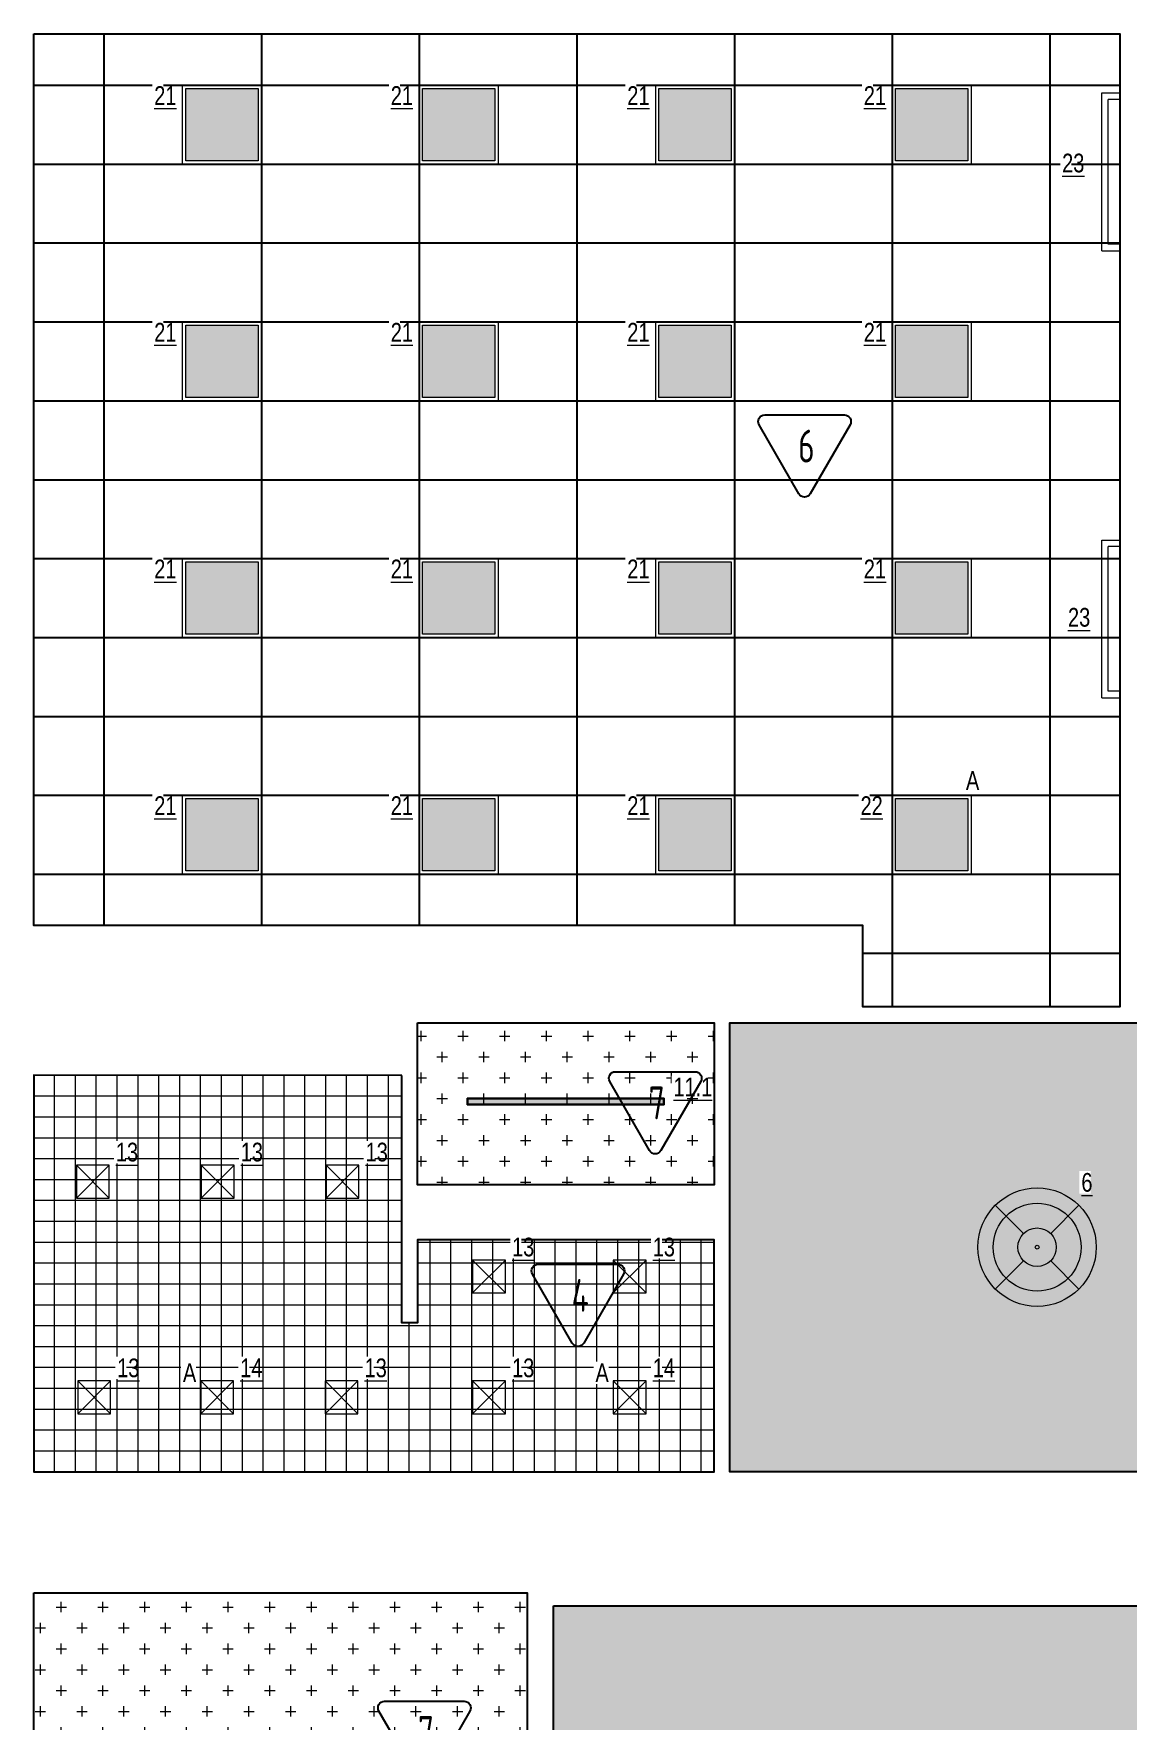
# Model space of a CAD drawing. Header units: millimetres. Extents: x -510890 to 418982, y -118257 to 141350.
# Drawn here: x -59701 to -51371, y 73268 to 86101 of the extents above; entities that cross this region are included whole.
import ezdxf

# ---------------------------------------------------------------- set-up
doc = ezdxf.new("R2010")
doc.units = ezdxf.units.MM
for name, color, linetype, lineweight in [('_ЭОМ_ОБЩ_Освещение_текст тип светильника', 172, 'Continuous', 50), ('_ЭОМ_светильник А', 1, 'Continuous', 35), ('_ЭОМ_светильник Р', 4, 'Continuous', 35), ('АР_Потолки_Штриховка', 252, 'Continuous', 0)]:
    doc.layers.add(name, color=color, linetype=linetype, lineweight=lineweight)
doc.layers.add('X-ref Light', color=250, linetype='Continuous')
doc.layers.add('АР_Потолок_Грильято_белый_50х50', color=7, linetype='Continuous', lineweight=5, true_color=0x8e00bd)
doc.layers.add('АР_Потолок_Покраска', color=7, linetype='Continuous', lineweight=5, true_color=0x007399)
doc.layers.get('X-ref Light').off()
doc.styles.add('ISOCPEUR', font='isocpeur.ttf', dxfattribs={"height": 799.9999999999999})
doc.styles.add('ГОСТ', font='cad.shx', dxfattribs={"width": 0.8})
pattern_1 = [(0, (0, 0), (158.75, 158.75), [79.375, -238.125]), (90, (39.6875, -39.6875), (-158.75, 158.75), [79.375, -238.125])]

# ---------------------------------------------------------------- blocks, each defined once
blk = doc.blocks.new('A$C4757d704')
at = {"true_color": 0xf8f6b0, "transparency": 33554687}
h = blk.add_hatch(color=51, dxfattribs=at)
h.dxf.hatch_style = 1
h.paths.add_polyline_path([(213.8624240825741, 686.4852035840837), (131.8888672508434, 768.4587604158228, 0.198841386224367), (0.1738138333512325, 450.347627666637, 0.1989833504630757), (132.0626810841545, 132.06268108414), (213.8624240825695, 213.8624240825578, -0.1989123673796465), (115.9790415045762, 450.1738138333185, -0.1989123673796514)])
edge = h.paths.add_edge_path()
edge.add_arc((450.1738138333512, 450.1738138333185), 334.194772328775, 135.0000000000014, 180)
edge.add_arc((450.1738138333512, 450.1738138333185), 334.194772328775, 180, 224.9999999999975)
edge.add_line((213.8624240825695, 213.8624240825578), (346.9345847065837, 346.9345847065766))
edge.add_ellipse((450.1738138333512, 450.1738138333185), major_axis=(-146.0023180000051, 0), ratio=0.9999999999999303, start_angle=315.0000000000051, end_angle=404.9999999999949, ccw=False)
edge.add_line((346.9345847065838, 553.4130429600605), (213.8624240825741, 686.4852035840837))
edge = h.paths.add_edge_path()
edge.add_line((213.8624240825741, 686.4852035840837), (346.9345847065837, 553.4130429600605))
edge.add_ellipse((450.1738138333512, 450.1738138333185), major_axis=(-146.0023180000051, 0), ratio=0.9999999999999303, start_angle=225.000000000002, end_angle=315.0000000000051, ccw=False)
edge.add_line((553.4130429601197, 553.4130429600615), (686.4852035841284, 686.4852035840837))
edge.add_arc((450.1738138333512, 450.1738138333185), 334.1947723287751, 44.99999999999855, 135.0000000000014)
h.paths.add_polyline_path([(131.8888672508434, 768.4587604158228), (213.8624240825741, 686.4852035840837, -0.4142135623731099), (686.4852035841284, 686.4852035840837), (768.4587604158592, 768.4587604158228, 0.4143735626423198)])
h.paths.add_polyline_path([(768.4587604158592, 768.4587604158228), (686.4852035841284, 686.4852035840837, -0.1989123673796514), (784.3685861621262, 450.1738138333185, -0.1989123673796514), (686.4852035841284, 213.8624240825533), (768.2849465825407, 132.0626810841327, 0.1989833504630816), (900.1738138333512, 450.347627666637, 0.198841386224367)])
edge = h.paths.add_edge_path()
edge.add_line((686.4852035841284, 686.4852035840837), (553.4130429601175, 553.4130429600593))
edge.add_ellipse((450.1738138333512, 450.1738138333185), major_axis=(-146.0023180000051, 0), ratio=0.9999999999999303, start_angle=495.000000000005, end_angle=585.000000000002, ccw=False)
edge.add_line((553.4130429601188, 346.9345847065764), (686.4852035841284, 213.8624240825533))
edge.add_arc((450.1738138333512, 450.1738138333185), 334.194772328775, 315.0000000000014, 360)
edge.add_arc((450.1738138333513, 450.1738138333185), 334.194772328775, 0, 44.99999999999856)
edge = h.paths.add_edge_path()
edge.add_ellipse((450.1738138333512, 450.1738138333185), major_axis=(-146.0023180000051, 0), ratio=0.9999999999999303, start_angle=404.9999999999949, end_angle=495.000000000005, ccw=False)
edge.add_line((346.9345847065837, 346.9345847065765), (213.8624240825695, 213.8624240825578))
edge.add_arc((450.1738138333512, 450.1738138333185), 334.194772328775, 224.9999999999975, 315.0000000000014)
edge.add_line((686.4852035841284, 213.8624240825533), (553.4130429601188, 346.9345847065764))
h.paths.add_polyline_path([(768.2849465825407, 132.0626810841327), (686.4852035841284, 213.8624240825533, -0.4142135623731155), (213.8624240825695, 213.8624240825578), (132.0626810841545, 132.06268108414, 0.4140535802038305)])
edge = h.paths.add_edge_path()
edge.add_ellipse((450.1738138333512, 450.1738138333185), major_axis=(-146.0023180000051, 0), ratio=0.9999999999999303, start_angle=495.000000000005, end_angle=585.0000000000019)
edge.add_ellipse((450.1738138333512, 450.1738138333185), major_axis=(-146.0023180000051, 0), ratio=0.9999999999999303, start_angle=225.000000000002, end_angle=315.0000000000051)
edge.add_ellipse((450.1738138333512, 450.1738138333185), major_axis=(-146.0023180000051, 0), ratio=0.9999999999999303, start_angle=315.0000000000051, end_angle=404.9999999999948)
edge.add_ellipse((450.1738138333512, 450.1738138333185), major_axis=(-146.0023180000051, 0), ratio=0.9999999999999303, start_angle=404.9999999999948, end_angle=495.000000000005)
edge = h.paths.add_edge_path(flags=0)
edge.add_ellipse((450.1738138333512, 450.1738138333185), major_axis=(-14.60023180000948, 0), ratio=0.999999999998702, start_angle=0, end_angle=360)
edge = h.paths.add_edge_path(flags=16)
edge.add_ellipse((450.1738138333512, 450.1738138333185), major_axis=(-14.60023180000948, 0), ratio=0.999999999998702, start_angle=0, end_angle=360)
at = {"layer": 'АР_Потолки_Штриховка', "color": 18, "ltscale": 100, "true_color": 0x000000}
for points in [[(131.8528573591811, 768.4947703074849), (346.9345847065761, 553.4130429600682)], [(768.4947703075213, 768.4947703074849), (553.4130429601264, 553.4130429600682)], [(346.9345847065761, 346.9345847065688), (131.8528573591811, 131.8528573591666)], [(553.4130429601264, 346.9345847065688), (768.4947703075213, 131.852857359152)]]:
    blk.add_lwpolyline(points, dxfattribs=at)
for centre, radius in [((450.1738138333512, 450.347627666637), 450), ((450.1738138333512, 450.1738138333185), 334.194772328775)]:
    blk.add_circle(centre, radius, dxfattribs=at)
for major_axis, ratio, start_param, end_param in [((-146.0023180000051, 0), 0.9999999999999303, 3.926990816987276, 10.21017612416686), ((-146.0023180000051, 0), 0.9999999999999303, 3.926990816987276, 10.21017612416686), ((-14.60023180000948, 0), 0.999999999998702, 3.926990816987891, 10.21017612416748)]:
    blk.add_ellipse((450.1738138333512, 450.1738138333185), major_axis=major_axis, ratio=ratio, start_param=start_param, end_param=end_param, dxfattribs=at)
blk = doc.blocks.new('Кососвет')
at = {"color": 0, "linetype": 'ByBlock', "lineweight": -2, "ltscale": 40}
for points in [[(-600, 26.38208023784682), (600, 26.38208023784682), (600, -111.2262301087801)], [(-600, 26.38208023784682), (-600, -111.2262301087801)], [(-600, -111.2262301087801), (-550, -111.2262301087801)], [(-550, -23.61791976216773), (550, -23.61791976216773)], [(-550, -111.2262301087801), (-550, -23.61791976216773)], [(600, -111.2262301087801), (550, -111.2262301087801), (550, -23.61791976216773)]]:
    blk.add_lwpolyline(points, dxfattribs=at)
blk = doc.blocks.new('RVE-SLIM-PRIME-595')
at = {"color": 0, "linetype": 'ByBlock', "lineweight": -2, "ltscale": 40}
for points in [[(300, -300), (-300, -300), (-300, 300), (300, 300)], [(275, -275), (-275, -275), (-275, 275), (275, 275)]]:
    blk.add_lwpolyline(points, close=True, dxfattribs=at)
blk = doc.blocks.new('RVE-PLS5070-1500-P')
at = {"color": 0, "linetype": 'ByBlock', "lineweight": -2, "ltscale": 40}
for points in [[(750, -25), (-750, -25), (-750, 25), (750, 25)], [(745, -20), (-745, -20), (-745, 20), (745, 20)]]:
    blk.add_lwpolyline(points, close=True, dxfattribs=at)
blk = doc.blocks.new('светильник школа коридор')
at = {"color": 0, "linetype": 'ByBlock', "lineweight": -2}
for points in [[(-318.3209564741701, 318.3209564741665), (-103.2392291267752, 103.2392291267497)], [(318.3209564741701, 318.3209564741665), (103.2392291267752, 103.2392291267497)], [(-103.2392291267752, -103.2392291267497), (-318.3209564741701, -318.3209564741519)], [(103.2392291267752, -103.2392291267497), (318.3209564741701, -318.3209564741665)]]:
    blk.add_lwpolyline(points, dxfattribs=at)
blk.add_circle((0, 0), 334.194772328775, dxfattribs=at)
for major_axis, ratio, start_param, end_param in [((-450.1738138333509, 0), 0.999999999999928, 3.926990816987278, 10.21017612416686), ((-146.0023180000051, 0), 0.9999999999999303, 3.926990816987276, 10.21017612416686), ((-146.0023180000051, 0), 0.9999999999999303, 3.926990816987276, 10.21017612416686), ((-14.60023180000948, 0), 0.999999999998702, 3.926990816987891, 10.21017612416748)]:
    blk.add_ellipse((0, 0), major_axis=major_axis, ratio=ratio, start_param=start_param, end_param=end_param, dxfattribs=at)
blk = doc.blocks.new('40 НА 40 ГРИЛЬЯТО ДЛЯ 50')
at = {"color": 0, "linetype": 'ByBlock', "lineweight": -2, "ltscale": 100}
for points in [[(124.9999999999854, -125), (-125, -125), (-125, 125), (124.9999999999854, 125), (124.9999999999854, -125)], [(124.9999999999854, 125), (-125, -125)], [(-125, 125), (124.9999999999854, -125)]]:
    blk.add_lwpolyline(points, dxfattribs=at)
blk = doc.blocks.new('A$Cf5012a0c')
at = {"layer": 'АР_Потолки_Штриховка', "color": 18, "lineweight": 18, "ltscale": 100, "true_color": 0x000000}
for points in [[(14773.59522049199, -30340.50272111077), (14173.59522049199, -30340.50272111077), (14173.59522049199, -29740.50272111077), (14773.59522049199, -29740.50272111077)], [(14748.59522049199, -30315.50272111077), (14198.59522049199, -30315.50272111077), (14198.59522049199, -29765.50272111077), (14748.59522049199, -29765.50272111077)], [(16573.59285312286, -30340.50063750905), (15973.59285312286, -30340.50063750905), (15973.59285312286, -29740.50063750905), (16573.59285312286, -29740.50063750905)], [(16548.59285312286, -30315.50063750905), (15998.59285312286, -30315.50063750905), (15998.59285312286, -29765.50063750905), (16548.59285312286, -29765.50063750905)], [(18373.59522048943, -30340.49855390191), (17773.59522048943, -30340.49855390191), (17773.59522048943, -29740.49855390191), (18373.59522048943, -29740.49855390191)], [(18348.59522048943, -30315.49855390191), (17798.59522048943, -30315.49855390191), (17798.59522048943, -29765.49855390191), (18348.59522048943, -29765.49855390191)], [(20173.5928531203, -30340.49647030019), (19573.5928531203, -30340.49647030019), (19573.5928531203, -29740.49647030019), (20173.5928531203, -29740.49647030019)], [(20148.5928531203, -30315.49647030019), (19598.5928531203, -30315.49647030019), (19598.5928531203, -29765.49647030019), (20148.5928531203, -29765.49647030019)], [(14773.59730408085, -32140.4892705268), (14173.59730408085, -32140.4892705268), (14173.59730408085, -31540.4892705268), (14773.59730408085, -31540.4892705268)], [(14748.59730408085, -32115.4892705268), (14198.59730408085, -32115.4892705268), (14198.59730408085, -31565.4892705268), (14748.59730408085, -31565.4892705268)], [(16573.59493671171, -32140.48718692514), (15973.59493671171, -32140.48718692514), (15973.59493671171, -31540.48718692514), (16573.59493671171, -31540.48718692514)], [(16548.59493671171, -32115.48718692514), (15998.59493671171, -32115.48718692514), (15998.59493671171, -31565.48718692514), (16548.59493671171, -31565.48718692514)], [(18373.59730407828, -32140.48510331794), (17773.59730407828, -32140.48510331794), (17773.59730407828, -31540.48510331794), (18373.59730407828, -31540.48510331794)], [(18348.59730407828, -32115.48510331794), (17798.59730407828, -32115.48510331794), (17798.59730407828, -31565.48510331794), (18348.59730407828, -31565.48510331794)], [(20173.59493670915, -32140.48301971628), (19573.59493670915, -32140.48301971628), (19573.59493670915, -31540.48301971628), (20173.59493670915, -31540.48301971628)], [(20148.59493670915, -32115.48301971628), (19598.59493670915, -32115.48301971628), (19598.59493670915, -31565.48301971628), (20148.59493670915, -31565.48301971628)], [(14773.62222029082, -33940.48927039054), (14173.62222029082, -33940.48927039054), (14173.62222029082, -33340.48927039054), (14773.62222029082, -33340.48927039054)], [(16573.61985292193, -33940.48718678887), (15973.61985292193, -33940.48718678887), (15973.61985292193, -33340.48718678887), (16573.61985292193, -33340.48718678887)], [(18373.6222202885, -33940.48510318174), (17773.6222202885, -33940.48510318174), (17773.6222202885, -33340.48510318174), (18373.6222202885, -33340.48510318174)], [(20173.61985291936, -33940.48301958008), (19573.61985291936, -33940.48301958008), (19573.61985291936, -33340.48301958008), (20173.61985291936, -33340.48301958008)], [(14748.62222029082, -33915.48927039054), (14198.62222029082, -33915.48927039054), (14198.62222029082, -33365.48927039054), (14748.62222029082, -33365.48927039054)], [(16548.61985292193, -33915.48718678887), (15998.61985292193, -33915.48718678887), (15998.61985292193, -33365.48718678887), (16548.61985292193, -33365.48718678887)], [(18348.6222202885, -33915.48510318174), (17798.6222202885, -33915.48510318174), (17798.6222202885, -33365.48510318174), (18348.6222202885, -33365.48510318174)], [(20148.61985291936, -33915.48301958008), (19598.61985291936, -33915.48301958008), (19598.61985291936, -33365.48301958008), (20148.61985291936, -33365.48301958008)], [(14773.60147128953, -35740.48927059676), (14173.60147128953, -35740.48927059676), (14173.60147128953, -35140.48927059676), (14773.60147128953, -35140.48927059676)], [(16573.59910392039, -35740.4871869951), (15973.59910392039, -35740.4871869951), (15973.59910392039, -35140.4871869951), (16573.59910392039, -35140.4871869951)], [(18373.6014712872, -35740.48510338791), (17773.6014712872, -35740.48510338791), (17773.6014712872, -35140.48510338791), (18373.6014712872, -35140.48510338791)], [(20173.59910391807, -35740.48301978625), (19573.59910391807, -35740.48301978625), (19573.59910391807, -35140.48301978625), (20173.59910391807, -35140.48301978625)], [(14748.60147128953, -35715.48927059676), (14198.60147128953, -35715.48927059676), (14198.60147128953, -35165.48927059676), (14748.60147128953, -35165.48927059676)], [(16548.59910392039, -35715.4871869951), (15998.59910392039, -35715.4871869951), (15998.59910392039, -35165.4871869951), (16548.59910392039, -35165.4871869951)], [(18348.6014712872, -35715.48510338791), (17798.6014712872, -35715.48510338791), (17798.6014712872, -35165.48510338791), (18348.6014712872, -35165.48510338791)], [(20148.59910391807, -35715.48301978625), (19598.59910391807, -35715.48301978625), (19598.59910391807, -35165.48301978625), (20148.59910391807, -35165.48301978625)], [(17839.14845358604, -37444.78532106668), (16339.14845358604, -37444.78532106668), (16339.14845358604, -37494.78532106668), (17839.14845358604, -37494.78532106668)], [(17834.14845358604, -37449.78532106668), (16344.14845358604, -37449.78532106668), (16344.14845358604, -37489.78532106668), (17834.14845358604, -37489.78532106668)]]:
    blk.add_lwpolyline(points, close=True, dxfattribs=at)
at = {"layer": '_ЭОМ_светильник А', "color": 18, "lineweight": 18, "ltscale": 100, "true_color": 0x000000}
blk.add_blockref('RVE-SLIM-PRIME-595', (19873.59910391807, -35440.48301978625), dxfattribs=at)
at = {"layer": '_ЭОМ_светильник А', "color": 18, "lineweight": 18, "ltscale": 100, "true_color": 0x000000, "xscale": -1}
for p in [(14436.61577118147, -39719.39572919192), (17575.8498230456, -39719.39572919192)]:
    blk.add_blockref('40 НА 40 ГРИЛЬЯТО ДЛЯ 50', p, dxfattribs=at)
at = {"layer": '_ЭОМ_светильник Р', "color": 18, "lineweight": 18, "ltscale": 100, "true_color": 0x000000}
for name, p in [('RVE-SLIM-PRIME-595', (14473.59522049199, -30040.51722172764)), ('RVE-SLIM-PRIME-595', (16273.59285312297, -30040.51513812592)), ('RVE-SLIM-PRIME-595', (18073.59522048954, -30040.51305451879)), ('RVE-SLIM-PRIME-595', (19873.59285312053, -30040.51097091706)), ('RVE-SLIM-PRIME-595', (14473.59730408085, -31840.50377114367)), ('RVE-SLIM-PRIME-595', (16273.59493671183, -31840.50168754201)), ('RVE-SLIM-PRIME-595', (18073.5973040784, -31840.49960393482)), ('RVE-SLIM-PRIME-595', (19873.59493670939, -31840.49752033316)), ('RVE-SLIM-PRIME-595', (14473.62222029106, -33640.50377100741)), ('RVE-SLIM-PRIME-595', (16273.61985292193, -33640.50168740575)), ('RVE-SLIM-PRIME-595', (19873.61985291948, -33640.49752019695)), ('RVE-SLIM-PRIME-595', (14473.60147128964, -35440.50377121364)), ('RVE-SLIM-PRIME-595', (16273.59910392063, -35440.50168761198)), ('RVE-SLIM-PRIME-595', (18073.6014712872, -35440.49960400478)), ('светильник школа коридор', (20676.29662539408, -38577.06862871186))]:
    blk.add_blockref(name, p, dxfattribs=at)
at = {"layer": '_ЭОМ_светильник Р', "color": 18, "lineweight": 18, "ltscale": 100, "true_color": 0x000000, "rotation": 89.99999999999999}
for p in [(21194.07039532135, -30399.39572919189), (21194.07039532135, -33799.39572919192)]:
    blk.add_blockref('Кососвет', p, dxfattribs=at)
at = {"layer": '_ЭОМ_светильник Р', "color": 18, "lineweight": 18, "ltscale": 100, "true_color": 0x000000, "xscale": -1}
for p in [(13490.29647024185, -38078.43625028728), (14440.29647024162, -38078.43625028728), (15390.61569930194, -38078.43625028717), (16505.15729942691, -38800.37943589533), (17575.8498230456, -38800.37943589533), (13499.96300322149, -39719.39572919192), (15382.96072563023, -39719.39572919192), (16505.15729942691, -39719.39572919192)]:
    blk.add_blockref('40 НА 40 ГРИЛЬЯТО ДЛЯ 50', p, dxfattribs=at)
at = {"layer": 'X-ref Light', "color": 18, "linetype": 'ByBlock', "lineweight": 18, "ltscale": 40, "true_color": 0x000000}
blk.add_blockref('A$C4757d704', (20226.12281156075, -39027.24244254519), dxfattribs=at)
at = {"layer": '_ЭОМ_ОБЩ_Освещение_текст тип светильника', "color": 18, "lineweight": 18, "ltscale": 40, "true_color": 0x000000, "char_height": 142.1875, "width": 55.871829552576, "attachment_point": 1, "style": 'ГОСТ', "bg_fill": 3, "box_fill_scale": 1.1, "bg_fill_color": 256, "bg_fill_transparency": 0}
for s, insert in [('{\\L23}', (20866.4937240727, -30261.18995845036)), ('{\\L23}', (20911.2870412491, -33715.86454848663)), ('{\\L22}', (19332.4092911217, -35148.0616849963))]:
    blk.add_mtext(s, dxfattribs=dict(at, insert=insert))
for s, insert in [('{\\L21}', (13957.21270839131, -29748.09588693769)), ('{\\L21}', (15757.21034102229, -29748.09380333597)), ('{\\L21}', (17557.21270838886, -29748.09171972884)), ('{\\L21}', (19357.21034101985, -29748.08963612712)), ('{\\L21}', (13957.21479198016, -31548.08243635372)), ('{\\L21}', (15757.21242461115, -31548.08035275206)), ('{\\L21}', (17557.21479197772, -31548.07826914487)), ('{\\L21}', (19357.2124246087, -31548.07618554321)), ('{\\L21}', (13957.23970819038, -33348.08243621746)), ('{\\L21}', (15757.23734082124, -33348.0803526158)), ('{\\L21}', (17557.23970818782, -33348.07826900866)), ('{\\L21}', (19357.2373408188, -33348.076185407)), ('{\\L21}', (13957.21895918896, -35148.08243642369)), ('{\\L21}', (15757.21659181995, -35148.08035282203)), ('{\\L21}', (17557.21895918652, -35148.07826921484)), ('{\\L11.1}', (17908.15037847328, -37288.13245544798)), ('{\\L13}', (13665.49026568088, -37782.55028864724)), ('{\\L13}', (14615.49026568065, -37782.55028864724)), ('{\\L13}', (15565.80949474097, -37782.55028864712)), ('{\\L6}', (21012.95307610038, -38012.87907644111)), ('{\\L13}', (16680.35109486594, -38504.49347425529)), ('{\\L13}', (17751.04361848463, -38504.49347425529)), ('{\\L13}', (13675.15679866052, -39423.50976755188)), ('{\\L14}', (14611.8095666205, -39423.50976755188)), ('{\\L13}', (15558.15452106926, -39423.50976755188)), ('{\\L13}', (16680.35109486594, -39423.50976755188)), ('{\\L14}', (17751.04361848463, -39423.50976755188))]:
    blk.add_mtext(s, dxfattribs=dict(at, insert=insert))
at = {"layer": '_ЭОМ_светильник А', "color": 18, "lineweight": 18, "ltscale": 100, "true_color": 0x000000, "char_height": 142.1875, "width": 86.04374658316377, "attachment_point": 1, "style": 'ГОСТ', "bg_fill": 3, "box_fill_scale": 1.1, "bg_fill_color": 256, "bg_fill_transparency": 0}
for insert in [(20134.60799957847, -34957.06086820032), (14175.7504001442, -39460.76909036835), (17314.98445200833, -39460.76909036835)]:
    blk.add_mtext('А', dxfattribs=dict(at, insert=insert))
at = {"layer": '_ЭОМ_светильник Р', "color": 18, "lineweight": 18, "ltscale": 100, "true_color": 0x000000}
blk.add_blockref('RVE-SLIM-PRIME-595', (18073.62222028867, -33640.49960379861), dxfattribs=at)
at = {"layer": '_ЭОМ_светильник Р', "color": 18, "lineweight": 18, "ltscale": 100, "true_color": 0x000000, "rotation": 180}
blk.add_blockref('RVE-PLS5070-1500-P', (17089.14845358604, -37469.78532106668), dxfattribs=at)
at = {"layer": '_ЭОМ_ОБЩ_Освещение_текст тип светильника', "color": 18, "lineweight": 18, "ltscale": 40, "true_color": 0x000000, "insert": (17557.23970818799, -33348.07826900866), "char_height": 142.1875, "width": 55.871829552576, "attachment_point": 1, "style": 'ГОСТ', "bg_fill": 3, "box_fill_scale": 1.1, "bg_fill_color": 256, "bg_fill_transparency": 0}
blk.add_mtext('{\\L21}', dxfattribs=at)

msp = doc.modelspace()

# ---------------------------------------------------------------- hatches: boundary and pattern name
at = {"layer": 'АР_Потолки_Штриховка', "ltscale": 100, "true_color": 0xf8f6b0}
h = msp.add_hatch(color=51, dxfattribs=at)
h.dxf.hatch_style = 1
h.paths.add_polyline_path([(-58542.39889248238, 85134.57546643369), (-57992.39889248238, 85134.57546643369), (-57992.39889248238, 85684.57546643369), (-58542.39889248238, 85684.57546643369)])
h = msp.add_hatch(color=51, dxfattribs=at)
h.dxf.hatch_style = 1
h.paths.add_polyline_path([(-56742.40125985142, 85134.57755003536), (-56192.40125985142, 85134.57755003536), (-56192.40125985142, 85684.57755003536), (-56742.40125985142, 85684.57755003536)])
h = msp.add_hatch(color=51, dxfattribs=at)
h.dxf.hatch_style = 1
h.paths.add_polyline_path([(-54942.39889248482, 85134.57963364253), (-54392.39889248482, 85134.57963364253), (-54392.39889248482, 85684.57963364253), (-54942.39889248482, 85684.57963364253)])
h = msp.add_hatch(color=51, dxfattribs=at)
h.dxf.hatch_style = 1
h.paths.add_polyline_path([(-53142.40125985387, 85134.5817172442), (-52592.40125985387, 85134.5817172442), (-52592.40125985387, 85684.5817172442), (-53142.40125985387, 85684.5817172442)])
h = msp.add_hatch(color=51, dxfattribs=at)
h.dxf.hatch_style = 1
h.paths.add_polyline_path([(-58542.39680889352, 83334.58891701761), (-57992.39680889352, 83334.58891701761), (-57992.39680889352, 83884.58891701761), (-58542.39680889352, 83884.58891701761)])
h = msp.add_hatch(color=51, dxfattribs=at)
h.dxf.hatch_style = 1
h.paths.add_polyline_path([(-56742.39917626257, 83334.59100061929), (-56192.39917626257, 83334.59100061929), (-56192.39917626257, 83884.59100061929), (-56742.39917626257, 83884.59100061929)])
h = msp.add_hatch(color=51, dxfattribs=at)
h.dxf.hatch_style = 1
h.paths.add_polyline_path([(-54942.39680889597, 83334.59308422645), (-54392.39680889597, 83334.59308422645), (-54392.39680889597, 83884.59308422645), (-54942.39680889597, 83884.59308422645)])
h = msp.add_hatch(color=51, dxfattribs=at)
h.dxf.hatch_style = 1
h.paths.add_polyline_path([(-53142.39917626501, 83334.59516782813), (-52592.39917626501, 83334.59516782813), (-52592.39917626501, 83884.59516782813), (-53142.39917626501, 83884.59516782813)])
h = msp.add_hatch(color=51, dxfattribs=at)
h.dxf.hatch_style = 1
h.paths.add_polyline_path([(-58542.37189268337, 81534.58891715386), (-57992.37189268337, 81534.58891715386), (-57992.37189268337, 82084.58891715386), (-58542.37189268337, 82084.58891715386)])
h = msp.add_hatch(color=51, dxfattribs=at)
h.dxf.hatch_style = 1
h.paths.add_polyline_path([(-56742.37426005241, 81534.59100075554), (-56192.37426005241, 81534.59100075554), (-56192.37426005241, 82084.59100075554), (-56742.37426005241, 82084.59100075554)])
h = msp.add_hatch(color=51, dxfattribs=at)
h.dxf.hatch_style = 1
h.paths.add_polyline_path([(-54942.37189268581, 81534.5930843627), (-54392.37189268581, 81534.5930843627), (-54392.37189268581, 82084.5930843627), (-54942.37189268581, 82084.5930843627)])
h = msp.add_hatch(color=51, dxfattribs=at)
h.dxf.hatch_style = 1
h.paths.add_polyline_path([(-53142.37426005486, 81534.59516796438), (-52592.37426005486, 81534.59516796438), (-52592.37426005486, 82084.59516796438), (-53142.37426005486, 82084.59516796438)])
h = msp.add_hatch(color=51, dxfattribs=at)
h.dxf.hatch_style = 1
h.paths.add_polyline_path([(-58542.3926416847, 79734.58891694764), (-57992.3926416847, 79734.58891694764), (-57992.3926416847, 80284.58891694764), (-58542.3926416847, 80284.58891694764)])
h = msp.add_hatch(color=51, dxfattribs=at)
h.dxf.hatch_style = 1
h.paths.add_polyline_path([(-56742.39500905374, 79734.59100054932), (-56192.39500905374, 79734.59100054932), (-56192.39500905374, 80284.59100054932), (-56742.39500905374, 80284.59100054932)])
h = msp.add_hatch(color=51, dxfattribs=at)
h.dxf.hatch_style = 1
h.paths.add_polyline_path([(-54942.39264168714, 79734.59308415648), (-54392.39264168714, 79734.59308415648), (-54392.39264168714, 80284.59308415648), (-54942.39264168714, 80284.59308415648)])
h = msp.add_hatch(color=51, dxfattribs=at)
h.dxf.hatch_style = 1
h.paths.add_polyline_path([(-53142.39500905618, 79734.59516775816), (-52592.39500905618, 79734.59516775816), (-52592.39500905618, 80284.59516775816), (-53142.39500905618, 80284.59516775816)])
h = msp.add_hatch(color=51, dxfattribs=at)
h.dxf.hatch_style = 1
h.paths.add_polyline_path([(-54906.84565938811, 78000.29286647774), (-56396.84565938811, 78000.29286647774), (-56396.84565938811, 77960.29286647774), (-54906.84565938811, 77960.29286647774)])
at = {"layer": 'АР_Потолок_Грильято_белый_50х50', "transparency": 33554559}
h = msp.add_hatch(dxfattribs=at)
h.set_pattern_fill('ANSI37', color=256, scale=50, angle=45)
h.set_pattern_definition([(90, (-59700.69748754395, 75165.68245835253), (-158.75, 0), []), (180, (-59700.69748754395, 75165.68245835253), (0, -158.75), [])])
h.paths.add_polyline_path([(-56900.37238776227, 78179.5908391447), (-59700.69748754398, 78181.47859973091), (-59700.69748754418, 75165.68245835253), (-54523.22009283837, 75165.68245835253), (-54523.22320546818, 76928.45651166937), (-56780.37550039208, 76928.45655150247), (-56780.37825848395, 76298.19947960094), (-56900.37825848395, 76298.19947960094)])
at = {"layer": 'АР_Потолок_Покраска'}
h = msp.add_hatch(dxfattribs=at)
h.set_pattern_fill('CROSS', color=256, scale=25)
h.set_pattern_definition([(0, (-315712.2076710417, 64349.87301355062), (158.75, 158.75), [79.375, -238.125]), (90, (-315672.5201710417, 64310.18551355062), (-158.75, 158.75), [79.375, -238.125])])
h.paths.add_polyline_path([(-56780.37238528184, 78578.44087577173), (-54523.28801971072, 78580.32861536863), (-54523.32709383749, 77346.82383060221), (-56780.37259852429, 77346.82383060221)])
h = msp.add_hatch(dxfattribs=at)
h.set_pattern_fill('CROSS', color=256, scale=25)
h.set_pattern_definition(pattern_1)
h.paths.add_polyline_path([(-30798.10795201373, 78580.33665931817), (-30798.42277638719, 75165.69050230285), (-54402.97219870111, 75165.69050230221), (-54403.28702307458, 78580.33665931835)])
h = msp.add_hatch(dxfattribs=at)
h.set_pattern_fill('CROSS', color=256, scale=25)
h.set_pattern_definition(pattern_1)
h.paths.add_polyline_path([(-55745.69748756691, 74144.48142179851), (-50940.69748754418, 74144.48142179851), (-50940.69748754418, 74865.69050230224), (-34180.69748754415, 74865.69050230224), (-34180.69748754415, 74144.48142182645), (-29330.69748754421, 74144.48142185439), (-29330.69748754418, 71195.69050241038), (-55745.69748752139, 71195.6905021941)])
h = msp.add_hatch(dxfattribs=at)
h.set_pattern_fill('CROSS', color=256, scale=25)
h.set_pattern_definition(pattern_1)
h.paths.add_polyline_path([(-59700.69748754398, 74244.47337788783), (-55945.69748754398, 74244.47337788783), (-55945.69748754409, 71195.69323684095), (-59700.69748754386, 71195.693236841)])

# ---------------------------------------------------------------- linework, layer by layer
for points in [[(-59700.66326109486, 86100.68245835586), (-51435.69748754406, 86100.68245835586), (-51435.69748754406, 78700.32861537179), (-53391.15689812883, 78700.32861535171), (-53391.15689812883, 79318.46636833997), (-59700.73171399321, 79318.46636833988)], [(-56780.37238528184, 78578.44087577173), (-54523.28801971072, 78580.32861536863), (-54523.32709383749, 77346.82383060221), (-56780.37259852429, 77346.82383060221)], [(-30798.10795201373, 78580.33665931817), (-30798.42277638719, 75165.69050230285), (-54402.97219870111, 75165.69050230221), (-54403.28702307458, 78580.33665931835)], [(-56900.37238776227, 78179.5908391447), (-59700.69748754398, 78181.47859973091), (-59700.69748754418, 75165.68245835253), (-54523.22009283837, 75165.68245835253), (-54523.22320546818, 76928.45651166937), (-56780.37550039208, 76928.45655150247), (-56780.37825848395, 76298.19947960094), (-56900.37825848395, 76298.19947960094)], [(-55745.69748756691, 74144.48142179851), (-50940.69748754418, 74144.48142179851), (-50940.69748754418, 74865.69050230224), (-34180.69748754415, 74865.69050230224), (-34180.69748754415, 74144.48142182645), (-29330.69748754421, 74144.48142185439), (-29330.69748754418, 71195.69050241038), (-55745.69748752139, 71195.6905021941)], [(-59700.69748754398, 74244.47337788783), (-55945.69748754398, 74244.47337788783), (-55945.69748754409, 71195.69323684095), (-59700.69748754386, 71195.693236841)]]:
    msp.add_lwpolyline(points, close=True)
for points in [[(-59167.40241754106, 86100.68989654513), (-59167.394566724, 79318.46646415097)], [(-57967.40241754187, 86100.69128561474), (-57967.39456672321, 79318.466464151)], [(-56767.40241754269, 86100.69267468435), (-56767.39456680522, 79318.5379993352)], [(-55567.4024175435, 86100.69406375397), (-55567.39456680443, 79318.5379993352)], [(-54367.40241754432, 86100.69545282358), (-54367.39456680363, 79318.5379993352)], [(-53167.40241754513, 86100.6968418932), (-53167.39385118974, 78700.328711165)], [(-51967.40241754595, 86100.69823096281), (-51967.39385118894, 78700.32871117747)], [(-59700.66720885261, 85709.54421855738), (-51435.69748754406, 85709.60620560047)], [(-59700.67326465185, 85109.54421849508), (-51435.69748754406, 85109.60620558361)], [(-59700.67932045108, 84509.5442184328), (-51435.69748754406, 84509.60620556674)], [(-59700.68537625032, 83909.54421837052), (-51435.69748754406, 83909.60620554986)], [(-59700.69143204956, 83309.54421830823), (-51435.69748754406, 83309.606205533)], [(-59700.69748784879, 82709.54421824592), (-51435.69748754406, 82709.60620551613)], [(-59700.70354364803, 82109.54421818364), (-51435.69748754405, 82109.60620549925)], [(-59700.70959944726, 81509.54421812136), (-51435.69748754406, 81509.60620548239)], [(-59700.71565524649, 80909.54421805908), (-51435.69748754406, 80909.60620546552)], [(-59700.72171104573, 80309.54421799678), (-51435.69748754406, 80309.60620544865)], [(-59700.72776684497, 79709.54421792473), (-51435.69748754406, 79709.60620562822)], [(-53391.15689812883, 79109.59153967135), (-51435.69748754406, 79109.60620561136)]]:
    msp.add_lwpolyline(points)
for points in [[(-54137.86383708239, 83202.11362177544), (-53531.64589635305, 83202.1136217752, -0.5773494962845065), (-53488.34464723615, 83127.11385907957), (-53791.45353175268, 82602.1138708714, -0.5773541042744643), (-53878.05635976417, 82602.1138708714), (-54181.16502172789, 83127.11347360807, -0.5773491286020777), (-54137.86383708239, 83202.11362177544, -1.710881644036777e-06)], [(-55274.35232335917, 78207.42586149587), (-54668.13438262983, 78207.42586149563, -0.5773494962845065), (-54624.83313351293, 78132.4260988), (-54927.94201802945, 77607.42611059181, -0.5773541042744643), (-55014.54484604095, 77607.42611059181), (-55317.65350800467, 78132.4257133285, -0.5773491286020777), (-55274.35232335917, 78207.42586149587, -1.710881644036777e-06)], [(-55861.71299163709, 76743.84077217252), (-55255.49505090775, 76743.84077217229, -0.5773494962845065), (-55212.19380179085, 76668.84100947666), (-55515.30268630738, 76143.84102126848, -0.5773541042744643), (-55601.90551431887, 76143.84102126848), (-55905.0141762826, 76668.84062400516, -0.5773491286020777), (-55861.71299163709, 76743.84077217252, -1.710881644036777e-06)], [(-57030.47336556186, 73420.17287328052), (-56424.25542483252, 73420.17287328029, -0.5773494962845065), (-56380.95417571563, 73345.17311058466), (-56684.06306023215, 72820.17312237647, -0.5773541042744643), (-56770.66588824365, 72820.17312237647), (-57073.77455020737, 73345.17272511315, -0.5773491286020777), (-57030.47336556186, 73420.17287328052, -1.710881644036777e-06)]]:
    msp.add_lwpolyline(points, format="xyb")
at = {"layer": 'АР_Потолки_Штриховка', "color": 18, "ltscale": 100, "true_color": 0x000000}
for points in [[(-57967.39889248238, 85109.57546643369), (-58567.39889248238, 85109.57546643369), (-58567.39889248238, 85709.57546643369), (-57967.39889248238, 85709.57546643369)], [(-57992.39889248238, 85134.57546643369), (-58542.39889248238, 85134.57546643369), (-58542.39889248238, 85684.57546643369), (-57992.39889248238, 85684.57546643369)], [(-56167.40125985142, 85109.57755003536), (-56767.40125985142, 85109.57755003536), (-56767.40125985142, 85709.57755003536), (-56167.40125985142, 85709.57755003536)], [(-56192.40125985142, 85134.57755003536), (-56742.40125985142, 85134.57755003536), (-56742.40125985142, 85684.57755003536), (-56192.40125985142, 85684.57755003536)], [(-54367.39889248482, 85109.57963364253), (-54967.39889248482, 85109.57963364253), (-54967.39889248482, 85709.57963364253), (-54367.39889248482, 85709.57963364253)], [(-54392.39889248482, 85134.57963364253), (-54942.39889248482, 85134.57963364253), (-54942.39889248482, 85684.57963364253), (-54392.39889248482, 85684.57963364253)], [(-52567.40125985387, 85109.5817172442), (-53167.40125985387, 85109.5817172442), (-53167.40125985387, 85709.5817172442), (-52567.40125985387, 85709.5817172442)], [(-52592.40125985387, 85134.5817172442), (-53142.40125985387, 85134.5817172442), (-53142.40125985387, 85684.5817172442), (-52592.40125985387, 85684.5817172442)], [(-57967.39680889352, 83309.58891701761), (-58567.39680889352, 83309.58891701761), (-58567.39680889352, 83909.58891701761), (-57967.39680889352, 83909.58891701761)], [(-57992.39680889352, 83334.58891701761), (-58542.39680889352, 83334.58891701761), (-58542.39680889352, 83884.58891701761), (-57992.39680889352, 83884.58891701761)], [(-56167.39917626257, 83309.59100061929), (-56767.39917626257, 83309.59100061929), (-56767.39917626257, 83909.59100061929), (-56167.39917626257, 83909.59100061929)], [(-56192.39917626257, 83334.59100061929), (-56742.39917626257, 83334.59100061929), (-56742.39917626257, 83884.59100061929), (-56192.39917626257, 83884.59100061929)], [(-54367.39680889597, 83309.59308422645), (-54967.39680889597, 83309.59308422645), (-54967.39680889597, 83909.59308422645), (-54367.39680889597, 83909.59308422645)], [(-54392.39680889597, 83334.59308422645), (-54942.39680889597, 83334.59308422645), (-54942.39680889597, 83884.59308422645), (-54392.39680889597, 83884.59308422645)], [(-52567.39917626501, 83309.59516782813), (-53167.39917626501, 83309.59516782813), (-53167.39917626501, 83909.59516782813), (-52567.39917626501, 83909.59516782813)], [(-52592.39917626501, 83334.59516782813), (-53142.39917626501, 83334.59516782813), (-53142.39917626501, 83884.59516782813), (-52592.39917626501, 83884.59516782813)], [(-57967.37189268337, 81509.58891715386), (-58567.37189268337, 81509.58891715386), (-58567.37189268337, 82109.58891715386), (-57967.37189268337, 82109.58891715386)], [(-57992.37189268337, 81534.58891715386), (-58542.37189268337, 81534.58891715386), (-58542.37189268337, 82084.58891715386), (-57992.37189268337, 82084.58891715386)], [(-56167.37426005241, 81509.59100075554), (-56767.37426005241, 81509.59100075554), (-56767.37426005241, 82109.59100075554), (-56167.37426005241, 82109.59100075554)], [(-56192.37426005241, 81534.59100075554), (-56742.37426005241, 81534.59100075554), (-56742.37426005241, 82084.59100075554), (-56192.37426005241, 82084.59100075554)], [(-54367.37189268581, 81509.5930843627), (-54967.37189268581, 81509.5930843627), (-54967.37189268581, 82109.5930843627), (-54367.37189268581, 82109.5930843627)], [(-54392.37189268581, 81534.5930843627), (-54942.37189268581, 81534.5930843627), (-54942.37189268581, 82084.5930843627), (-54392.37189268581, 82084.5930843627)], [(-52567.37426005486, 81509.59516796438), (-53167.37426005486, 81509.59516796438), (-53167.37426005486, 82109.59516796438), (-52567.37426005486, 82109.59516796438)], [(-52592.37426005486, 81534.59516796438), (-53142.37426005486, 81534.59516796438), (-53142.37426005486, 82084.59516796438), (-52592.37426005486, 82084.59516796438)], [(-57967.3926416847, 79709.58891694764), (-58567.3926416847, 79709.58891694764), (-58567.3926416847, 80309.58891694764), (-57967.3926416847, 80309.58891694764)], [(-57992.3926416847, 79734.58891694764), (-58542.3926416847, 79734.58891694764), (-58542.3926416847, 80284.58891694764), (-57992.3926416847, 80284.58891694764)], [(-56167.39500905374, 79709.59100054932), (-56767.39500905374, 79709.59100054932), (-56767.39500905374, 80309.59100054932), (-56167.39500905374, 80309.59100054932)], [(-56192.39500905374, 79734.59100054932), (-56742.39500905374, 79734.59100054932), (-56742.39500905374, 80284.59100054932), (-56192.39500905374, 80284.59100054932)], [(-54367.39264168714, 79709.59308415648), (-54967.39264168714, 79709.59308415648), (-54967.39264168714, 80309.59308415648), (-54367.39264168714, 80309.59308415648)], [(-54392.39264168714, 79734.59308415648), (-54942.39264168714, 79734.59308415648), (-54942.39264168714, 80284.59308415648), (-54392.39264168714, 80284.59308415648)], [(-52567.39500905618, 79709.59516775816), (-53167.39500905618, 79709.59516775816), (-53167.39500905618, 80309.59516775816), (-52567.39500905618, 80309.59516775816)], [(-52592.39500905618, 79734.59516775816), (-53142.39500905618, 79734.59516775816), (-53142.39500905618, 80284.59516775816), (-52592.39500905618, 80284.59516775816)], [(-54901.84565938811, 78005.29286647774), (-56401.84565938811, 78005.29286647774), (-56401.84565938811, 77955.29286647774), (-54901.84565938811, 77955.29286647774)], [(-54906.84565938811, 78000.29286647774), (-56396.84565938811, 78000.29286647774), (-56396.84565938811, 77960.29286647774), (-54906.84565938811, 77960.29286647774)]]:
    msp.add_lwpolyline(points, close=True, dxfattribs=at)

# ---------------------------------------------------------------- block references
at = {"layer": 'X-ref Light', "linetype": 'ByBlock', "ltscale": 40}
msp.add_blockref('A$C4757d704', (-52514.87130141343, 76422.83574499922), dxfattribs=at)

# ---------------------------------------------------------------- texts
at = {"char_height": 250, "width": 294.3337657886732, "attachment_point": 1, "style": 'ISOCPEUR'}
for s, insert in [('{\\W0.7;6}', (-53884.17159895475, 83090.03158625629)), ('{\\W0.7;7}', (-55020.66008523153, 78095.34382597673)), ('{\\W0.7;4}', (-55608.02075350945, 76631.75873665337)), ('{\\W0.7;7}', (-56776.78112743422, 73308.09083776138))]:
    msp.add_mtext(s, dxfattribs=dict(at, insert=insert))

# ---------------------------------------------------------------- next in the draw order: block references
at = {"layer": 'X-ref Light', "color": 18, "lineweight": 30, "true_color": 0x000000}
msp.add_blockref('A$Cf5012a0c', (-72740.99411297434, 115450.0781875445), dxfattribs=at)

doc.saveas('drawing.dxf')
